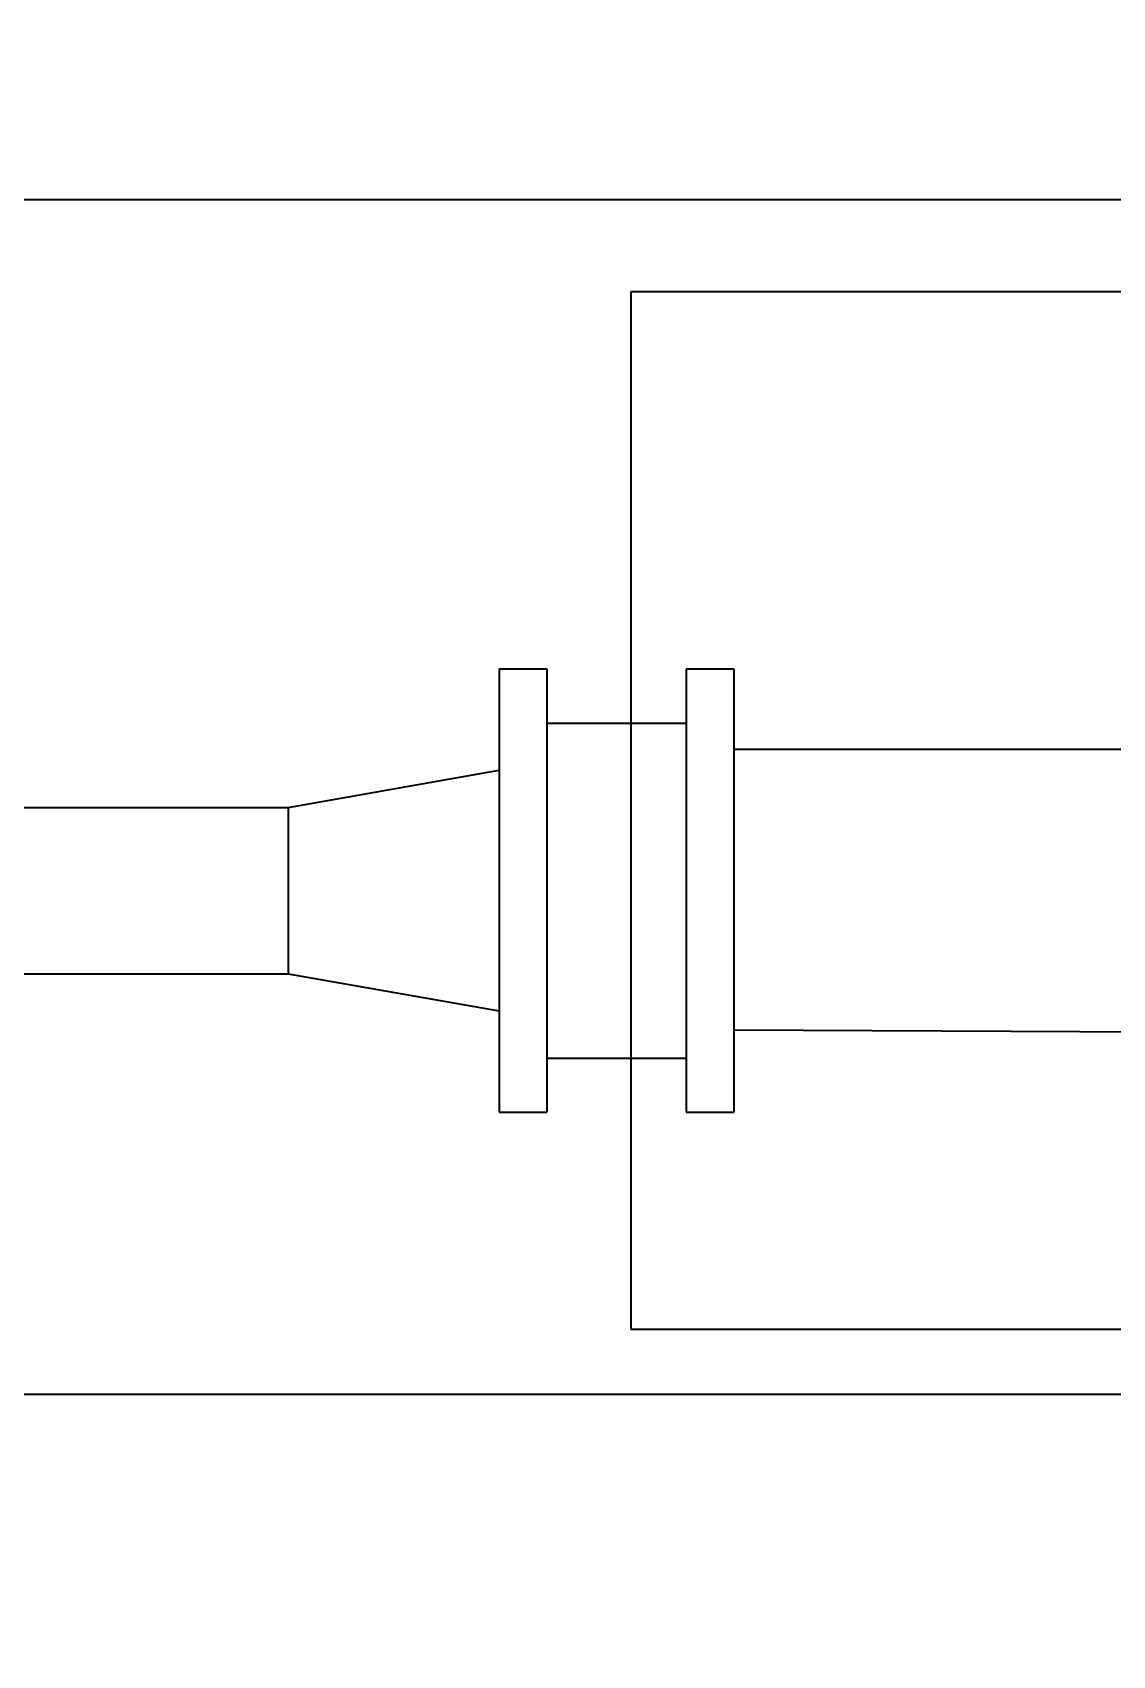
# Model space of a CAD drawing. Extents: x -12047294 to -5625356, y -1456591 to -622873.
# Drawn here: x -5748900 to -5748401, y -679548 to -678799 of the extents above; entities that cross this region are included whole.
import ezdxf

# ---------------------------------------------------------------- set-up
doc = ezdxf.new("R2010")
doc.units = 0
doc.header["$LTSCALE"] = 10
doc.header["$MEASUREMENT"] = 0
doc.layers.add('A-TEXTROOM-报建', color=210, linetype='Continuous')
doc.layers.add('M-W-EQUIP', color=156, linetype='Continuous', lineweight=35)

# ---------------------------------------------------------------- blocks, each defined once
blk = doc.blocks.new('300RT')
at = {"layer": 'M-W-EQUIP'}
for p, q in [((313.29, 1482.97, 0), (3296.31, 1482.97, 0)), ((420.83, 1446.39, 0), (2952.43, 1446.39, 0)), ((2952.43, 1446.39, 0), (2952.43, 1034.53, 0)), ((2923.85, 1296.7, 0), (2899.07, 1296.7, 0)), ((2899.07, 1296.7, 0), (2899.07, 1120.59, 0)), ((2923.85, 1296.7, 0), (2923.85, 1120.59, 0)), ((3020.87, 1296.7, 0), (2996.1, 1296.7, 0)), ((2996.1, 1296.7, 0), (2996.1, 1120.59, 0)), ((3020.87, 1296.7, 0), (3020.87, 1120.59, 0)), ((2996.1, 1275.14, 0), (2923.85, 1275.14, 0)), ((2680.1, 1264.75, 0), (2899.07, 1264.75, 0)), ((3130.63, 1241.71, 0), (3020.87, 1256.45, 0)), ((3130.62, 1241.71, 0), (3130.62, 1175.58, 0)), ((3792.49, 1241.67, 0), (3130.62, 1241.7, 0)), ((3130.62, 1175.58, 0), (3020.87, 1160.84, 0)), ((3792.49, 1175.64, 0), (3130.62, 1175.63, 0)), ((2680.1, 1152.45, 0), (2899.07, 1153.28, 0)), ((2996.1, 1142.15, 0), (2923.85, 1142.15, 0)), ((2923.85, 1120.59, 0), (2899.07, 1120.59, 0)), ((3020.87, 1120.59, 0), (2996.1, 1120.59, 0)), ((2952.43, 1034.53, 0), (1342.35, 1034.53, 0)), ((2158.34, 1008.54, 0), (2814.27, 1008.54, 0)), ((2814.27, 1008.54, 0), (3378.69, 1008.54, 0))]:
    blk.add_line(p, q, dxfattribs=at)
blk = doc.blocks.new('A$C23335F82')
at = {"layer": 'M-W-EQUIP', "extrusion": (0, 0, -1), "xscale": 0.8880627839735646, "yscale": 1.161290322580645, "zscale": -1, "rotation": 270}
blk.add_blockref('300RT', (0, -2150), dxfattribs=at)
blk = doc.blocks.new('A$C50D712EB')
at = {"layer": 'M-W-EQUIP', "rotation": 270}
blk.add_blockref('A$C23335F82', (15606, -3202), dxfattribs=at)

msp = doc.modelspace()

# ---------------------------------------------------------------- hatches: boundary and pattern name
at = {"layer": 'A-TEXTROOM-报建'}
h = msp.add_hatch(dxfattribs=at)
h.set_pattern_fill('ANSI31', color=156, scale=300)
h.set_pattern_definition([(45, (6459.6, 7e-09), (-336.759605, 336.759605), [])])
edge = h.paths.add_edge_path(flags=16)
edge.add_arc((-5789890.13, -733372.85), 19800.26, 180.000017, 210.331824)
edge.add_line((-5806980.04, -743372.13), (-5798690.91, -743374.96))
edge.add_arc((-5798679.07, -768353.96), 24979, 71.829588, 90.02715, ccw=False)
edge.add_arc((-5798679.07, -768353.96), 24979, 46.406362, 71.829588, ccw=False)
edge.add_arc((-5761511.42, -729209.43), 29000, 226.550729, 235.723444)
edge.add_line((-5777843.87, -753172.97), (-5734626.49, -753172.36))
edge.add_line((-5734626.49, -753172.36), (-5734626.64, -742572.99))
edge.add_line((-5734626.64, -742572.99), (-5724090.31, -742573.23))
edge.add_line((-5724090.31, -742573.23), (-5724090.31, -706872.96))
edge.add_line((-5724090.31, -706872.96), (-5715090.37, -706872.96))
edge.add_line((-5715090.37, -706872.96), (-5715090.37, -697848.88))
edge.add_arc((-5806750.56, -701974.82), 91753, 2.5773378, 4.9633211)
edge.add_arc((-5757072.82, -697881.76), 41908, 5.264521, 17.986102)
edge.add_arc((-5817479.26, -718426.12), 105710, 18.4672514, 21.4371853)
edge.add_arc((-5747881.98, -689052.2), 30252, 17.826219, 40.559048)
edge.add_arc((-5746701.1, -686704.33), 27846.71, 38.468297, 72.820754)
edge.add_arc((-5793741.7, -821555.82), 170652.45, 71.1042, 72.7569779)
edge.add_line((-5743156, -658573.16), (-5782091.31, -658573.16))
edge.add_line((-5782091.31, -658573.16), (-5782091.31, -664172.85))
edge.add_line((-5782091.31, -664172.85), (-5804290.41, -664172.85))
edge.add_line((-5804290.41, -664172.85), (-5804290.41, -680572.77))
edge.add_line((-5804290.41, -680572.77), (-5809690.41, -680572.77))
edge.add_line((-5809690.41, -680572.77), (-5809690.39, -733372.86))
h.paths.add_polyline_path([(-5821993.28, -644043.68), (-5678940.27, -644043.68), (-5678940.27, -767193.68), (-5821993.28, -767193.68)])

# ---------------------------------------------------------------- block references
msp.add_blockref('A$C50D712EB', (-5759457.66, -677396.43))

doc.saveas('drawing.dxf')
